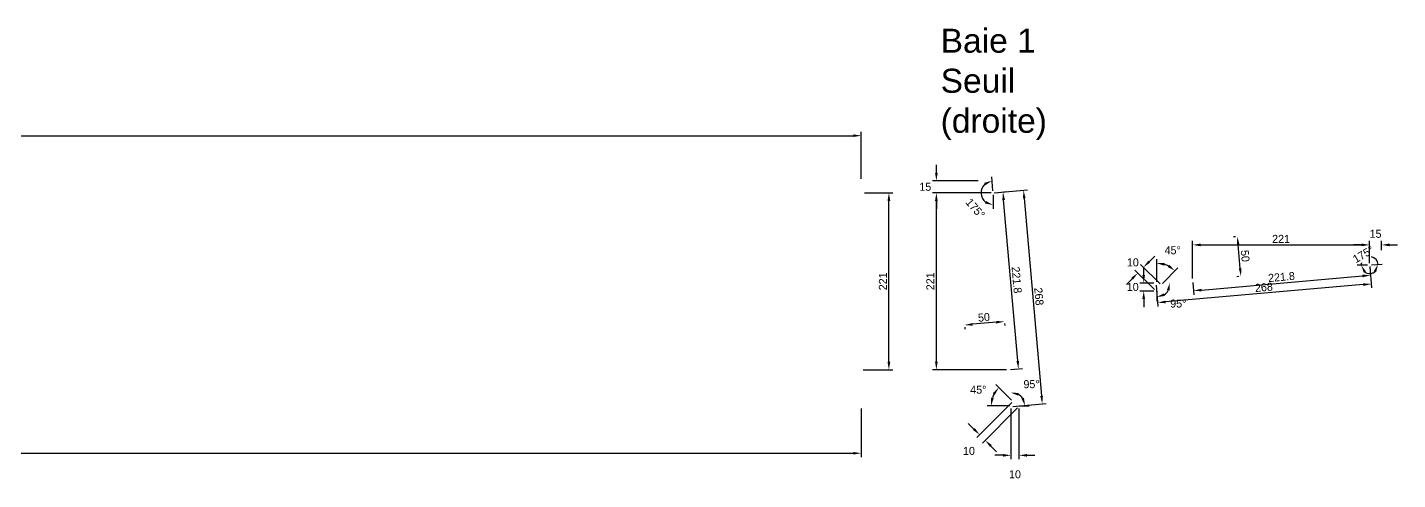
# Model space of a CAD drawing. Header units: millimetres. Extents: x -648 to 20580, y -6520 to 839.
# Drawn here: x 1400 to 3112, y 227 to 792 of the extents above; entities that cross this region are included whole.
import ezdxf

# ---------------------------------------------------------------- set-up
doc = ezdxf.new("R2010")
doc.units = ezdxf.units.MM
doc.layers.get('0').update_dxf_attribs({"lineweight": 25, "true_color": 0xffffff})
doc.layers.get('Defpoints').update_dxf_attribs({"true_color": 0xffffff})
doc.layers.add('Cotes', color=4, linetype='Continuous', lineweight=25, true_color=0x00ffff)
doc.styles.add('QCADDimTextStyle', font='txt')
doc.styles.add('textstyle23', font='')
doc.styles.get('textstyle23').set_extended_font_data('Liberation Sans')
doc.dimstyles.new('QCADDimStyle', dxfattribs={"dimtxt": 10, "dimasz": 10, "dimexe": 5, "dimexo": 2.5, "dimgap": 2.5, "dimtad": 1, "dimtoh": 1, "dimdec": 4, "dimzin": 0, "dimdsep": 46, "dimtxsty": 'QCADDimTextStyle', "dimcen": 0.09, "dimadec": 0, "dimazin": 0, "dimtfac": 1, "dimtdec": 4, "dimtofl": 0, "dimtmove": 0, "dimatfit": 3, "dimfxl": 1, "dimtolj": 1, "dimtzin": 0, "dimarcsym": 0})

# ---------------------------------------------------------------- blocks, each defined once
blk = doc.blocks.new('*D12')
at = {"layer": 'Cotes', "color": 0, "lineweight": -2}
for p, q in [((2535.8, 610), (2535.8, 620)), ((2588.1, 600), (2530.8, 600)), ((2588.1, 585), (2530.8, 585)), ((2535.8, 575), (2535.8, 565))]:
    blk.add_line(p, q, dxfattribs=at)
at = {"layer": 'Cotes', "color": 0}
for points in [[(2534.1, 610), (2537.5, 610), (2535.8, 600)], [(2537.5, 575), (2534.1, 575), (2535.8, 585)]]:
    blk.add_solid(points, dxfattribs=at)
at = {"layer": 'Defpoints', "color": 0}
for p in [(2535.8, 600), (2590.6, 600), (2590.6, 585)]:
    blk.add_point(p, dxfattribs=at)
at = {"layer": 'Cotes', "color": 0, "insert": (2522, 592.5), "char_height": 10, "attachment_point": 5, "style": 'QCADDimTextStyle'}
blk.add_mtext('\\A1;15', dxfattribs=at)
blk = doc.blocks.new('*D13')
at = {"layer": 'Cotes', "color": 0, "lineweight": -2}
for p, q in [((2608.2, 585.2), (2649.7, 588.8)), ((2645.6, 578.5), (2667.2, 331.4)), ((2631.5, 318.2), (2673, 321.9))]:
    blk.add_line(p, q, dxfattribs=at)
at = {"layer": 'Cotes', "color": 0}
for points in [[(2647.2, 578.6), (2643.9, 578.3), (2644.7, 588.4)], [(2665.5, 331.3), (2668.9, 331.5), (2668.1, 321.4)]]:
    blk.add_solid(points, dxfattribs=at)
at = {"layer": 'Defpoints', "color": 0}
for p in [(2605.7, 585), (2629, 318), (2668.1, 321.4)]:
    blk.add_point(p, dxfattribs=at)
at = {"layer": 'Cotes', "color": 0, "insert": (2663.9, 455.6), "char_height": 10, "attachment_point": 5, "rotation": 275, "style": 'QCADDimTextStyle'}
blk.add_mtext('\\A1;268', dxfattribs=at)
blk = doc.blocks.new('*D14')
at = {"layer": 'Cotes', "color": 0, "lineweight": -2}
for p, q in [((2629, 315.5), (2629, 252.2)), ((2639, 315.5), (2639, 252.2)), ((2619, 257.2), (2609, 257.2)), ((2649, 257.2), (2659, 257.2))]:
    blk.add_line(p, q, dxfattribs=at)
at = {"layer": 'Cotes', "color": 0}
for points in [[(2619, 255.5), (2619, 258.8), (2629, 257.2)], [(2649, 258.8), (2649, 255.5), (2639, 257.2)]]:
    blk.add_solid(points, dxfattribs=at)
at = {"layer": 'Defpoints', "color": 0}
for p in [(2629, 318), (2639, 318), (2639, 257.2)]:
    blk.add_point(p, dxfattribs=at)
at = {"layer": 'Cotes', "color": 0, "insert": (2634, 233.4), "char_height": 10, "attachment_point": 5, "style": 'QCADDimTextStyle'}
blk.add_mtext('\\A1;10', dxfattribs=at)
blk = doc.blocks.new('*D15')
at = {"layer": 'Cotes', "color": 0, "lineweight": -2}
for p, q in [((2571.2, 417.4), (2571.4, 414.9)), ((2610.8, 423.4), (2580.9, 420.8)), ((2621, 421.8), (2621.2, 419.3))]:
    blk.add_line(p, q, dxfattribs=at)
at = {"layer": 'Cotes', "color": 0}
for points in [[(2580.8, 422.4), (2581, 419.1), (2570.9, 419.9)], [(2610.9, 421.7), (2610.6, 425), (2620.7, 424.3)]]:
    blk.add_solid(points, dxfattribs=at)
at = {"layer": 'Defpoints', "color": 0}
for p in [(2570.9, 419.9), (2570.9, 419.9), (2620.7, 424.3)]:
    blk.add_point(p, dxfattribs=at)
at = {"layer": 'Cotes', "color": 0, "insert": (2595.2, 429.5), "char_height": 10, "attachment_point": 5, "rotation": 5, "style": 'QCADDimTextStyle'}
blk.add_mtext('\\A1;50', dxfattribs=at)
blk = doc.blocks.new('*D16')
at = {"layer": 'Cotes', "color": 0, "lineweight": -2}
for p, q in [((2630.2, 323.3), (2586.3, 279.4)), ((2637.3, 316.3), (2593.3, 272.3)), ((2582.7, 290), (2575.7, 297.1)), ((2603.9, 268.8), (2611, 261.7))]:
    blk.add_line(p, q, dxfattribs=at)
at = {"layer": 'Cotes', "color": 0}
for points in [[(2581.5, 288.8), (2583.9, 291.2), (2589.8, 282.9)], [(2605.1, 270), (2602.8, 267.6), (2596.9, 275.8)]]:
    blk.add_solid(points, dxfattribs=at)
at = {"layer": 'Defpoints', "color": 0}
for p in [(2632, 325.1), (2639, 318), (2589.8, 282.9)]:
    blk.add_point(p, dxfattribs=at)
at = {"layer": 'Cotes', "color": 0, "insert": (2576.5, 262.6), "char_height": 10, "attachment_point": 5, "style": 'QCADDimTextStyle'}
blk.add_mtext('\\A1;10', dxfattribs=at)
blk = doc.blocks.new('*D17')
at = {"layer": 'Cotes', "color": 0, "lineweight": -2}
for p, q in [((2606.5, 587.6), (2604.9, 605.1)), ((2606.7, 582.5), (2606.7, 564.9))]:
    blk.add_line(p, q, dxfattribs=at)
blk.add_arc((2606.7, 585), 15.1, 133.6007, 231.3993, dxfattribs=at)
at = {"layer": 'Cotes', "color": 0}
for points in [[(2596.9, 594.5), (2595.6, 597.5), (2605.4, 600.1)], [(2596.7, 571.6), (2597.8, 574.8), (2606.7, 569.9)]]:
    blk.add_solid(points, dxfattribs=at)
at = {"layer": 'Defpoints', "color": 0}
for p in [(2606.7, 600), (2593.2, 591.8), (2606.7, 585.1), (2606.7, 585), (2608.1, 568.7)]:
    blk.add_point(p, dxfattribs=at)
at = {"layer": 'Cotes', "color": 0, "insert": (2584.4, 565.5), "char_height": 10, "attachment_point": 5, "rotation": 311.2695, "style": 'QCADDimTextStyle'}
blk.add_mtext('\\A1;175%%d', dxfattribs=at)
blk = doc.blocks.new('*D18')
at = {"layer": 'Cotes', "color": 0, "lineweight": -2}
for p, q in [((2629.5, 326.2), (2610.1, 345.5)), ((2627.5, 319), (2599.2, 319))]:
    blk.add_line(p, q, dxfattribs=at)
blk.add_arc((2636.6, 319), 32.4, 152.7312, 162.2688, dxfattribs=at)
at = {"layer": 'Cotes', "color": 0}
for points in [[(2604.1, 329.2), (2607.4, 328.6), (2604.2, 319)], [(2609.1, 332.9), (2606.4, 334.9), (2613.7, 342)]]:
    blk.add_solid(points, dxfattribs=at)
at = {"layer": 'Defpoints', "color": 0}
for p in [(2608.5, 335.2), (2630, 319), (2631.3, 324.4), (2636.6, 319), (2636.6, 319)]:
    blk.add_point(p, dxfattribs=at)
at = {"layer": 'Cotes', "color": 0, "insert": (2588.2, 339.1), "char_height": 10, "attachment_point": 5, "style": 'QCADDimTextStyle'}
blk.add_mtext('\\A1;45%%d', dxfattribs=at)
blk = doc.blocks.new('*D19')
at = {"layer": 'Cotes', "color": 0, "lineweight": -2}
blk.add_line((2639.1, 319), (2651.6, 319), dxfattribs=at)
blk.add_arc((2630, 319), 16.6, 35.0106, 59.9894, dxfattribs=at)
at = {"layer": 'Cotes', "color": 0}
for points in [[(2638.6, 335), (2637.9, 331.8), (2628.5, 335.6)], [(2642, 328.1), (2645.2, 329.1), (2646.6, 319)]]:
    blk.add_solid(points, dxfattribs=at)
at = {"layer": 'Defpoints', "color": 0}
for p in [(2628.3, 338.4), (2644.1, 327.7), (2630, 319), (2630, 319), (2636.6, 319)]:
    blk.add_point(p, dxfattribs=at)
at = {"layer": 'Cotes', "color": 0, "insert": (2654.7, 346), "char_height": 10, "attachment_point": 5, "style": 'QCADDimTextStyle'}
blk.add_mtext('\\A1;95%%d', dxfattribs=at)
blk = doc.blocks.new('*D20')
at = {"layer": 'Cotes', "color": 0, "lineweight": -2}
for p, q in [((35, 315.5), (35, 254.8)), ((2442, 315.5), (2442, 254.8)), ((45, 259.8), (2432, 259.8))]:
    blk.add_line(p, q, dxfattribs=at)
at = {"layer": 'Cotes', "color": 0}
for points in [[(45, 261.4), (45, 258.1), (35, 259.8)], [(2432, 258.1), (2432, 261.4), (2442, 259.8)]]:
    blk.add_solid(points, dxfattribs=at)
at = {"layer": 'Defpoints', "color": 0}
for p in [(35, 318), (2442, 318), (2442, 259.8)]:
    blk.add_point(p, dxfattribs=at)
at = {"layer": 'Cotes', "color": 0, "insert": (1238.5, 267.3), "char_height": 10, "attachment_point": 5, "style": 'QCADDimTextStyle'}
blk.add_mtext('\\A1;2407', dxfattribs=at)
blk = doc.blocks.new('*D21')
at = {"layer": 'Cotes', "color": 0, "lineweight": -2}
for p, q in [((35, 602.5), (35, 661.4)), ((45, 656.4), (2432, 656.4)), ((2442, 602.5), (2442, 661.4))]:
    blk.add_line(p, q, dxfattribs=at)
at = {"layer": 'Cotes', "color": 0}
for points in [[(45, 658.1), (45, 654.8), (35, 656.4)], [(2432, 654.8), (2432, 658.1), (2442, 656.4)]]:
    blk.add_solid(points, dxfattribs=at)
at = {"layer": 'Defpoints', "color": 0}
for p in [(2442, 656.4), (35, 600), (2442, 600)]:
    blk.add_point(p, dxfattribs=at)
at = {"layer": 'Cotes', "color": 0, "insert": (1238.5, 663.9), "char_height": 10, "attachment_point": 5, "style": 'QCADDimTextStyle'}
blk.add_mtext('\\A1;2407', dxfattribs=at)
blk = doc.blocks.new('*D36')
at = {"layer": 'Cotes', "color": 0, "lineweight": -2}
for p, q in [((3066.9, 520), (3056.9, 520)), ((3076.9, 513.3), (3076.9, 525)), ((3091.9, 513.3), (3091.9, 525)), ((3101.9, 520), (3111.9, 520))]:
    blk.add_line(p, q, dxfattribs=at)
at = {"layer": 'Cotes', "color": 0}
for points in [[(3066.9, 518.3), (3066.9, 521.7), (3076.9, 520)], [(3101.9, 521.7), (3101.9, 518.3), (3091.9, 520)]]:
    blk.add_solid(points, dxfattribs=at)
at = {"layer": 'Defpoints', "color": 0}
for p in [(3091.9, 520), (3076.9, 510.8), (3091.9, 510.8)]:
    blk.add_point(p, dxfattribs=at)
at = {"layer": 'Cotes', "color": 0, "insert": (3084.4, 533.8), "char_height": 10, "attachment_point": 5, "style": 'QCADDimTextStyle'}
blk.add_mtext('\\A1;15', dxfattribs=at)
blk = doc.blocks.new('*D37')
at = {"layer": 'Cotes', "color": 0, "lineweight": -2}
for p, q in [((3077.2, 493.2), (3079.5, 466.2)), ((2810.2, 469.9), (2812.5, 442.9)), ((3069.1, 470.4), (2822.1, 448.7))]:
    blk.add_line(p, q, dxfattribs=at)
at = {"layer": 'Cotes', "color": 0}
for points in [[(3069.3, 468.7), (3069, 472), (3079.1, 471.2)], [(2821.9, 450.4), (2822.2, 447.1), (2812.1, 447.9)]]:
    blk.add_solid(points, dxfattribs=at)
at = {"layer": 'Defpoints', "color": 0}
for p in [(3076.9, 495.7), (2810, 472.4), (2812.1, 447.9)]:
    blk.add_point(p, dxfattribs=at)
at = {"layer": 'Cotes', "color": 0, "insert": (2944.9, 467), "char_height": 10, "attachment_point": 5, "rotation": 5, "style": 'QCADDimTextStyle'}
blk.add_mtext('\\A1;268', dxfattribs=at)
blk = doc.blocks.new('*D38')
at = {"layer": 'Cotes', "color": 0, "lineweight": -2}
for p, q in [((2794.8, 482.4), (2794.8, 492.4)), ((2807.5, 472.4), (2789.8, 472.4)), ((2807.5, 462.4), (2789.8, 462.4)), ((2794.8, 452.4), (2794.8, 442.4))]:
    blk.add_line(p, q, dxfattribs=at)
at = {"layer": 'Cotes', "color": 0}
for points in [[(2793.1, 482.4), (2796.5, 482.4), (2794.8, 472.4)], [(2796.5, 452.4), (2793.1, 452.4), (2794.8, 462.4)]]:
    blk.add_solid(points, dxfattribs=at)
at = {"layer": 'Defpoints', "color": 0}
for p in [(2794.8, 462.4), (2810, 472.4), (2810, 462.4)]:
    blk.add_point(p, dxfattribs=at)
at = {"layer": 'Cotes', "color": 0, "insert": (2781.1, 467.4), "char_height": 10, "attachment_point": 5, "style": 'QCADDimTextStyle'}
blk.add_mtext('\\A1;10', dxfattribs=at)
blk = doc.blocks.new('*D39')
at = {"layer": 'Cotes', "color": 0, "lineweight": -2}
for p, q in [((2909.4, 530.2), (2906.9, 530)), ((2915.3, 490.6), (2912.7, 520.5)), ((2913.7, 480.4), (2911.2, 480.2))]:
    blk.add_line(p, q, dxfattribs=at)
at = {"layer": 'Cotes', "color": 0}
for points in [[(2914.4, 520.6), (2911.1, 520.4), (2911.8, 530.5)], [(2913.7, 490.5), (2917, 490.8), (2916.2, 480.7)]]:
    blk.add_solid(points, dxfattribs=at)
at = {"layer": 'Defpoints', "color": 0}
for p in [(2911.8, 530.5), (2911.8, 530.5), (2916.2, 480.7)]:
    blk.add_point(p, dxfattribs=at)
at = {"layer": 'Cotes', "color": 0, "insert": (2921.5, 506.2), "char_height": 10, "attachment_point": 5, "rotation": 275, "style": 'QCADDimTextStyle'}
blk.add_mtext('\\A1;50', dxfattribs=at)
blk = doc.blocks.new('*D40')
at = {"layer": 'Cotes', "color": 0, "lineweight": -2}
for p, q in [((2801.6, 499), (2808.6, 506.1)), ((2808.2, 464.1), (2783.9, 488.4)), ((2815.3, 471.2), (2791, 495.5)), ((2780.4, 477.8), (2773.3, 470.7))]:
    blk.add_line(p, q, dxfattribs=at)
at = {"layer": 'Cotes', "color": 0}
for points in [[(2800.4, 500.2), (2802.8, 497.9), (2794.5, 492)], [(2781.5, 476.6), (2779.2, 479), (2787.4, 484.9)]]:
    blk.add_solid(points, dxfattribs=at)
at = {"layer": 'Defpoints', "color": 0}
for p in [(2794.5, 492), (2810, 462.4), (2817, 469.4)]:
    blk.add_point(p, dxfattribs=at)
at = {"layer": 'Cotes', "color": 0, "insert": (2781.2, 498.1), "char_height": 10, "attachment_point": 5, "style": 'QCADDimTextStyle'}
blk.add_mtext('\\A1;10', dxfattribs=at)
blk = doc.blocks.new('*D41')
at = {"layer": 'Cotes', "color": 0, "lineweight": -2}
for p, q in [((3074.4, 494.7), (3061.4, 494.7)), ((3079.5, 494.9), (3092.5, 496.1))]:
    blk.add_line(p, q, dxfattribs=at)
for start, end in [(163.2902, 180), (5, 77.4069), (236.4441, 292.8882), (252.1118, 308.5559)]:
    blk.add_arc((3077, 494.7), 10.6, start, end, dxfattribs=at)
at = {"layer": 'Cotes', "color": 0}
for points in [[(3072.6, 486.7), (3069.7, 485.1), (3066.4, 494.7)], [(3085.1, 485.8), (3082, 487.1), (3087.5, 495.6)]]:
    blk.add_solid(points, dxfattribs=at)
at = {"layer": 'Defpoints', "color": 0}
for p in [(3081.7, 504.2), (3060.7, 493.3), (3076.9, 494.7), (3077, 494.7), (3091.9, 494.7)]:
    blk.add_point(p, dxfattribs=at)
at = {"layer": 'Cotes', "color": 0, "insert": (3069.2, 508.1), "char_height": 10, "attachment_point": 5, "rotation": 30.3486, "style": 'QCADDimTextStyle'}
blk.add_mtext('\\A1;175%%d', dxfattribs=at)
blk = doc.blocks.new('*D42')
at = {"layer": 'Cotes', "color": 0, "lineweight": -2}
for p, q in [((2811, 473.9), (2811, 502.2)), ((2818.1, 471.9), (2837.4, 491.3))]:
    blk.add_line(p, q, dxfattribs=at)
blk.add_arc((2811, 464.8), 32.4, 62.7312, 72.2688, dxfattribs=at)
at = {"layer": 'Cotes', "color": 0}
for points in [[(2821.1, 497.3), (2820.6, 494), (2811, 497.2)], [(2824.8, 492.3), (2826.8, 495), (2833.9, 487.7)]]:
    blk.add_solid(points, dxfattribs=at)
at = {"layer": 'Defpoints', "color": 0}
for p in [(2827.2, 492.9), (2811, 471.4), (2811, 464.8), (2811, 464.8), (2816.3, 470.1)]:
    blk.add_point(p, dxfattribs=at)
at = {"layer": 'Cotes', "color": 0, "insert": (2831, 513.2), "char_height": 10, "attachment_point": 5, "style": 'QCADDimTextStyle'}
blk.add_mtext('\\A1;45%%d', dxfattribs=at)
blk = doc.blocks.new('*D43')
at = {"layer": 'Cotes', "color": 0, "lineweight": -2}
blk.add_line((2811, 462.3), (2811, 449.8), dxfattribs=at)
blk.add_arc((2811, 471.4), 16.6, 305.0106, 329.9894, dxfattribs=at)
at = {"layer": 'Cotes', "color": 0}
for points in [[(2827, 462.8), (2823.7, 463.5), (2827.5, 472.9)], [(2820, 459.4), (2821, 456.2), (2811, 454.8)]]:
    blk.add_solid(points, dxfattribs=at)
at = {"layer": 'Defpoints', "color": 0}
for p in [(2811, 471.4), (2811, 471.4), (2811, 464.8), (2830.3, 473.1), (2819.7, 457.3)]:
    blk.add_point(p, dxfattribs=at)
at = {"layer": 'Cotes', "color": 0, "insert": (2838, 446.7), "char_height": 10, "attachment_point": 5, "style": 'QCADDimTextStyle'}
blk.add_mtext('\\A1;95%%d', dxfattribs=at)
blk = doc.blocks.new('*D51')
at = {"layer": 'Cotes', "color": 0, "lineweight": -2}
for p, q in [((2446, 585), (2481.5, 585)), ((2476.5, 374), (2476.5, 575)), ((2444.5, 364), (2481.5, 364))]:
    blk.add_line(p, q, dxfattribs=at)
at = {"layer": 'Cotes', "color": 0}
for points in [[(2478.2, 575), (2474.8, 575), (2476.5, 585)], [(2474.8, 374), (2478.2, 374), (2476.5, 364)]]:
    blk.add_solid(points, dxfattribs=at)
at = {"layer": 'Defpoints', "color": 0}
for p in [(2443.5, 585), (2476.5, 585), (2442, 364)]:
    blk.add_point(p, dxfattribs=at)
at = {"layer": 'Cotes', "color": 0, "insert": (2469, 474.5), "char_height": 10, "attachment_point": 5, "rotation": 90, "style": 'QCADDimTextStyle'}
blk.add_mtext('\\A1;221', dxfattribs=at)
blk = doc.blocks.new('*D53')
at = {"layer": 'Cotes', "color": 0, "lineweight": -2}
for p, q in [((2867, 463.6), (3068.1, 481.2)), ((3077.2, 492.2), (3078.5, 477.1)), ((2856.2, 472.9), (2857.5, 457.8))]:
    blk.add_line(p, q, dxfattribs=at)
at = {"layer": 'Cotes', "color": 0}
for points in [[(3068.2, 479.5), (3067.9, 482.9), (3078.1, 482.1)], [(2866.9, 465.3), (2867.2, 462), (2857.1, 462.7)]]:
    blk.add_solid(points, dxfattribs=at)
at = {"layer": 'Defpoints', "color": 0}
for p in [(3076.9, 494.7), (3078.1, 482.1), (2855.9, 475.4)]:
    blk.add_point(p, dxfattribs=at)
at = {"layer": 'Cotes', "color": 0, "insert": (2966.9, 479.9), "char_height": 10, "attachment_point": 5, "rotation": 5, "style": 'QCADDimTextStyle'}
blk.add_mtext('\\A1;221.8', dxfattribs=at)
blk = doc.blocks.new('*D54')
at = {"layer": 'Cotes', "color": 0, "lineweight": -2}
for p, q in [((2604.2, 585), (2530.8, 585)), ((2535.8, 374), (2535.8, 575)), ((2623.5, 364), (2530.8, 364))]:
    blk.add_line(p, q, dxfattribs=at)
at = {"layer": 'Cotes', "color": 0}
for points in [[(2537.5, 575), (2534.1, 575), (2535.8, 585)], [(2534.1, 374), (2537.5, 374), (2535.8, 364)]]:
    blk.add_solid(points, dxfattribs=at)
at = {"layer": 'Defpoints', "color": 0}
for p in [(2535.8, 585), (2606.7, 585), (2626, 364)]:
    blk.add_point(p, dxfattribs=at)
at = {"layer": 'Cotes', "color": 0, "insert": (2528.3, 474.5), "char_height": 10, "attachment_point": 5, "rotation": 90, "style": 'QCADDimTextStyle'}
blk.add_mtext('\\A1;221', dxfattribs=at)
blk = doc.blocks.new('*D55')
at = {"layer": 'Cotes', "color": 0, "lineweight": -2}
for p, q in [((2609.2, 585.2), (2624, 586.5)), ((2637.4, 375), (2619.8, 576.1)), ((2628.5, 364.2), (2643.3, 365.5))]:
    blk.add_line(p, q, dxfattribs=at)
at = {"layer": 'Cotes', "color": 0}
for points in [[(2621.5, 576.3), (2618.2, 576), (2619, 586.1)], [(2635.8, 374.9), (2639.1, 375.2), (2638.3, 365.1)]]:
    blk.add_solid(points, dxfattribs=at)
at = {"layer": 'Defpoints', "color": 0}
for p in [(2606.7, 585), (2619, 586.1), (2626, 364)]:
    blk.add_point(p, dxfattribs=at)
at = {"layer": 'Cotes', "color": 0, "insert": (2636.1, 476.2), "char_height": 10, "attachment_point": 5, "rotation": 275, "style": 'QCADDimTextStyle'}
blk.add_mtext('\\A1;221.8', dxfattribs=at)
blk = doc.blocks.new('*D56')
at = {"layer": 'Cotes', "color": 0, "lineweight": -2}
for p, q in [((2855.9, 477.9), (2855.9, 525)), ((2865.9, 520), (3066.9, 520)), ((3076.9, 497.2), (3076.9, 525))]:
    blk.add_line(p, q, dxfattribs=at)
at = {"layer": 'Cotes', "color": 0}
for points in [[(2865.9, 521.7), (2865.9, 518.3), (2855.9, 520)], [(3066.9, 518.3), (3066.9, 521.7), (3076.9, 520)]]:
    blk.add_solid(points, dxfattribs=at)
at = {"layer": 'Defpoints', "color": 0}
for p in [(3076.9, 520), (3076.9, 494.7), (2855.9, 475.4)]:
    blk.add_point(p, dxfattribs=at)
at = {"layer": 'Cotes', "color": 0, "insert": (2966.4, 527.5), "char_height": 10, "attachment_point": 5, "style": 'QCADDimTextStyle'}
blk.add_mtext('\\A1;221', dxfattribs=at)

msp = doc.modelspace()

# ---------------------------------------------------------------- texts
at = {"insert": (2541.14, 790.05), "char_height": 30, "attachment_point": 1, "style": 'textstyle23'}
msp.add_mtext('Baie 1\\PSeuil\\P(droite)', dxfattribs=at)

# ---------------------------------------------------------------- dimensions: what is measured, and where the dimension line sits
at = {"layer": 'Cotes'}
for p1, p2, distance, picture, middle in [((35, 600), (2442, 600), 56.44, '*D21', (1238.5, 663.94)), ((2590.62, 585), (2590.62, 600), 54.84, '*D12', (2522.03, 592.5)), ((2605.68, 585), (2629.04, 318.02), 39.17, '*D13', (2663.85, 455.58)), ((2626.02, 364), (2606.68, 585), -12.34, '*D55', (2636.11, 476.23)), ((3076.94, 510.78), (3091.94, 510.78), 9.22, '*D36', (3084.44, 533.75)), ((2916.2, 480.65), (2911.84, 530.46), 0, '*D39', (2921.49, 506.21)), ((2809.96, 462.36), (2817.04, 469.43), 31.86, '*D40', (2781.25, 498.15)), ((2809.96, 472.36), (2809.96, 462.36), -15.16, '*D38', (2781.06, 467.36)), ((3076.94, 495.72), (2809.96, 472.36), 24.58, '*D37', (2944.94, 467.02)), ((2855.94, 475.38), (3076.94, 494.72), -12.69, '*D53', (2966.9, 479.88)), ((2620.75, 424.26), (2570.94, 419.9), 0, '*D15', (2595.19, 429.55)), ((35, 318.02), (2442, 318.02), -58.27, '*D20', (1238.5, 267.25)), ((2639.04, 318.02), (2631.97, 325.09), 59.64, '*D16', (2576.54, 262.59)), ((2629.04, 318.02), (2639.04, 318.02), -60.84, '*D14', (2634.04, 233.43))]:
    dim = msp.add_aligned_dim(p1=p1, p2=p2, distance=distance, dimstyle='QCADDimStyle', override={"dimtxt": 10, "dimasz": 10, "dimexe": 5, "dimexo": 2.5, "dimgap": 2.5, "dimdec": 1, "dimzin": 8, "dimclrd": 0, "dimclre": 0, "dimclrt": 0, "dimazin": 2, "dimtmove": 2}, dxfattribs=at)
    dim.commit()
    dim.dimension.update_dxf_attribs({"geometry": picture, "text_midpoint": middle})
for base, line1, line2, picture, middle in [((2593.16, 591.83), ((2606.68, 600), (2606.68, 585)), ((2606.68, 585.09), (2608.11, 568.71)), '*D17', (2584.41, 565.5)), ((3081.73, 504.17), ((3091.94, 494.72), (3076.94, 494.72)), ((3077.03, 494.72), (3060.65, 493.29)), '*D41', (3069.17, 508.08))]:
    dim = msp.add_angular_dim_2l(base=base, line1=line1, line2=line2, dimstyle='QCADDimStyle', override={"dimtxt": 10, "dimasz": 10, "dimexe": 5, "dimexo": 2.5, "dimgap": 2.5, "dimdec": 1, "dimzin": 8, "dimclrd": 0, "dimclre": 0, "dimclrt": 0, "dimazin": 2, "dimtmove": 2}, dxfattribs=at)
    dim.commit()
    dim.dimension.update_dxf_attribs({"geometry": picture, "text_midpoint": middle, "dimtype": 162})
for base, p1, p2, picture, middle in [((2476.5, 585), (2442, 364), (2443.5, 585), '*D51', (2469, 474.5)), ((2535.78, 585), (2626.02, 364), (2606.68, 585), '*D54', (2528.28, 474.5))]:
    dim = msp.add_linear_dim(base=base, p1=p1, p2=p2, angle=90, dimstyle='QCADDimStyle', override={"dimtxt": 10, "dimasz": 10, "dimexe": 5, "dimexo": 2.5, "dimgap": 2.5, "dimdec": 1, "dimzin": 8, "dimclrd": 0, "dimclre": 0, "dimclrt": 0, "dimazin": 2, "dimtmove": 2}, dxfattribs=at)
    dim.commit()
    dim.dimension.update_dxf_attribs({"geometry": picture, "text_midpoint": middle})
dim = msp.add_linear_dim(base=(3076.94, 520), p1=(2855.94, 475.38), p2=(3076.94, 494.72), dimstyle='QCADDimStyle', override={"dimtxt": 10, "dimasz": 10, "dimexe": 5, "dimexo": 2.5, "dimgap": 2.5, "dimdec": 1, "dimzin": 8, "dimclrd": 0, "dimclre": 0, "dimclrt": 0, "dimazin": 2, "dimtmove": 2}, dxfattribs=at)
dim.commit()
dim.dimension.update_dxf_attribs({"geometry": '*D56', "text_midpoint": (2966.44, 527.5)})
for base, line1, line2, picture, middle in [((2827.19, 492.87), ((2810.96, 471.44), (2810.96, 464.77)), ((2810.96, 464.77), (2816.33, 470.14)), '*D42', (2831.03, 513.23)), ((2819.69, 457.3), ((2830.31, 473.14), (2810.96, 471.44)), ((2810.96, 471.44), (2810.96, 464.77)), '*D43', (2837.97, 446.7)), ((2608.53, 335.24), ((2629.96, 319.02), (2636.62, 319.02)), ((2636.62, 319.02), (2631.26, 324.38)), '*D18', (2588.17, 339.09)), ((2644.1, 327.75), ((2628.26, 338.37), (2629.96, 319.02)), ((2629.96, 319.02), (2636.62, 319.02)), '*D19', (2654.7, 346.02))]:
    dim = msp.add_angular_dim_2l(base=base, line1=line1, line2=line2, dimstyle='QCADDimStyle', override={"dimtxt": 10, "dimasz": 10, "dimexe": 5, "dimexo": 2.5, "dimgap": 2.5, "dimdec": 1, "dimzin": 8, "dimclrd": 0, "dimclre": 0, "dimclrt": 0, "dimazin": 2, "dimtmove": 2}, dxfattribs=at)
    dim.commit()
    dim.dimension.update_dxf_attribs({"geometry": picture, "text_midpoint": middle})

doc.saveas('drawing.dxf')
